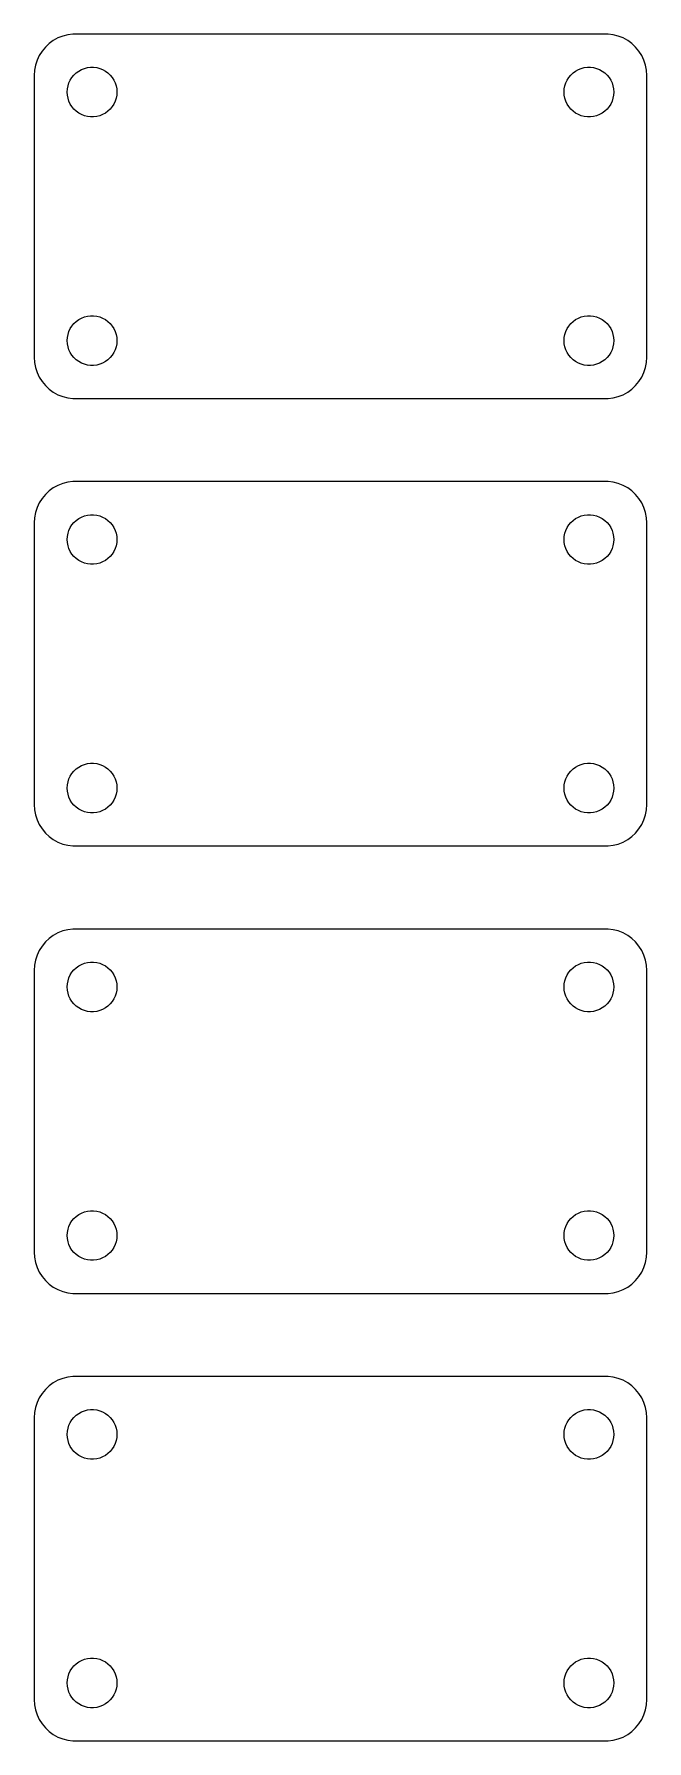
# Model space of a CAD drawing. Header units: metres. Extents: x -37 to 37, y 140 to 346.
import ezdxf

# ---------------------------------------------------------------- set-up
doc = ezdxf.new("R2010")
doc.units = ezdxf.units.M

msp = doc.modelspace()

# ---------------------------------------------------------------- linework, layer by layer
for p, q in [((-35.6448, 344.423), (-36.0451, 343.939)), ((-35.1871, 344.853), (-35.6448, 344.423)), ((-34.6791, 345.222), (-35.1871, 344.853)), ((-34.1289, 345.524), (-34.6791, 345.222)), ((-33.5451, 345.755), (-34.1289, 345.524)), ((-32.9369, 345.911), (-33.5451, 345.755)), ((-32.3139, 345.99), (-32.9369, 345.911)), ((32.3139, 345.99), (-32.3139, 345.99)), ((32.9369, 345.911), (32.3139, 345.99)), ((33.5451, 345.755), (32.9369, 345.911)), ((34.1289, 345.524), (33.5451, 345.755)), ((34.6791, 345.222), (34.1289, 345.524)), ((35.1871, 344.853), (34.6791, 345.222)), ((35.6448, 344.423), (35.1871, 344.853)), ((36.0451, 343.939), (35.6448, 344.423)), ((-36.8429, 342.243), (-36.9606, 341.627)), ((-36.6489, 342.841), (-36.8429, 342.243)), ((-36.3815, 343.409), (-36.6489, 342.841)), ((-36.0451, 343.939), (-36.3815, 343.409)), ((-30.927, 341.853), (-30.5621, 341.947)), ((-30.5621, 341.947), (-30.1884, 341.994)), ((-30.1884, 341.994), (-29.8116, 341.994)), ((-29.8116, 341.994), (-29.4379, 341.947)), ((-29.4379, 341.947), (-29.0729, 341.853)), ((29.0729, 341.853), (29.4379, 341.947)), ((29.4379, 341.947), (29.8116, 341.994)), ((29.8116, 341.994), (30.1884, 341.994)), ((30.1884, 341.994), (30.5621, 341.947)), ((30.5621, 341.947), (30.927, 341.853)), ((36.3815, 343.409), (36.0451, 343.939)), ((36.6489, 342.841), (36.3815, 343.409)), ((36.8429, 342.243), (36.6489, 342.841)), ((36.9606, 341.627), (36.8429, 342.243)), ((-36.9606, 341.627), (-37, 341)), ((-37, 341), (-37, 307)), ((-32.9057, 339.746), (-32.7893, 340.104)), ((-32.7893, 340.104), (-32.6289, 340.445)), ((-32.6289, 340.445), (-32.427, 340.763)), ((-32.427, 340.763), (-32.1869, 341.054)), ((-32.1869, 341.054), (-31.9123, 341.312)), ((-31.9123, 341.312), (-31.6075, 341.533)), ((-31.6075, 341.533), (-31.2773, 341.714)), ((-31.2773, 341.714), (-30.927, 341.853)), ((-29.0729, 341.853), (-28.7227, 341.714)), ((-28.7227, 341.714), (-28.3925, 341.533)), ((-28.3925, 341.533), (-28.0877, 341.312)), ((-28.0877, 341.312), (-27.8131, 341.054)), ((-27.8131, 341.054), (-27.5729, 340.763)), ((-27.5729, 340.763), (-27.3711, 340.445)), ((-27.3711, 340.445), (-27.2107, 340.104)), ((-27.2107, 340.104), (-27.0942, 339.746)), ((27.0942, 339.746), (27.2107, 340.104)), ((27.2107, 340.104), (27.3711, 340.445)), ((27.3711, 340.445), (27.5729, 340.763)), ((27.5729, 340.763), (27.8131, 341.054)), ((27.8131, 341.054), (28.0877, 341.312)), ((28.0877, 341.312), (28.3925, 341.533)), ((28.3925, 341.533), (28.7227, 341.714)), ((28.7227, 341.714), (29.0729, 341.853)), ((30.927, 341.853), (31.2773, 341.714)), ((31.2773, 341.714), (31.6075, 341.533)), ((31.6075, 341.533), (31.9123, 341.312)), ((31.9123, 341.312), (32.1869, 341.054)), ((32.1869, 341.054), (32.427, 340.763)), ((32.427, 340.763), (32.6289, 340.445)), ((32.6289, 340.445), (32.7893, 340.104)), ((32.7893, 340.104), (32.9057, 339.746)), ((37, 341), (36.9606, 341.627)), ((37, 307), (37, 341)), ((-33, 339), (-32.9763, 339.376)), ((-32.9763, 338.624), (-33, 339)), ((-32.9763, 339.376), (-32.9057, 339.746)), ((-32.9057, 338.254), (-32.9763, 338.624)), ((-32.7893, 337.896), (-32.9057, 338.254)), ((-32.6289, 337.555), (-32.7893, 337.896)), ((-27.2107, 337.896), (-27.3711, 337.555)), ((-27.0942, 338.254), (-27.2107, 337.896)), ((-27.0942, 339.746), (-27.0237, 339.376)), ((-27.0237, 338.624), (-27.0942, 338.254)), ((-27.0237, 339.376), (-27, 339)), ((-27, 339), (-27.0237, 338.624)), ((27, 339), (27.0237, 339.376)), ((27.0237, 338.624), (27, 339)), ((27.0237, 339.376), (27.0942, 339.746)), ((27.0942, 338.254), (27.0237, 338.624)), ((27.2107, 337.896), (27.0942, 338.254)), ((27.3711, 337.555), (27.2107, 337.896)), ((32.7893, 337.896), (32.6289, 337.555)), ((32.9057, 338.254), (32.7893, 337.896)), ((32.9057, 339.746), (32.9763, 339.376)), ((32.9763, 338.624), (32.9057, 338.254)), ((32.9763, 339.376), (33, 339)), ((33, 339), (32.9763, 338.624)), ((-32.427, 337.237), (-32.6289, 337.555)), ((-32.1869, 336.946), (-32.427, 337.237)), ((-31.9123, 336.688), (-32.1869, 336.946)), ((-31.6075, 336.467), (-31.9123, 336.688)), ((-31.2773, 336.286), (-31.6075, 336.467)), ((-30.927, 336.147), (-31.2773, 336.286)), ((-30.5621, 336.053), (-30.927, 336.147)), ((-30.1884, 336.006), (-30.5621, 336.053)), ((-29.8116, 336.006), (-30.1884, 336.006)), ((-29.4379, 336.053), (-29.8116, 336.006)), ((-29.0729, 336.147), (-29.4379, 336.053)), ((-28.7227, 336.286), (-29.0729, 336.147)), ((-28.3925, 336.467), (-28.7227, 336.286)), ((-28.0877, 336.688), (-28.3925, 336.467)), ((-27.8131, 336.946), (-28.0877, 336.688)), ((-27.5729, 337.237), (-27.8131, 336.946)), ((-27.3711, 337.555), (-27.5729, 337.237)), ((27.5729, 337.237), (27.3711, 337.555)), ((27.8131, 336.946), (27.5729, 337.237)), ((28.0877, 336.688), (27.8131, 336.946)), ((28.3925, 336.467), (28.0877, 336.688)), ((28.7227, 336.286), (28.3925, 336.467)), ((29.0729, 336.147), (28.7227, 336.286)), ((29.4379, 336.053), (29.0729, 336.147)), ((29.8116, 336.006), (29.4379, 336.053)), ((30.1884, 336.006), (29.8116, 336.006)), ((30.5621, 336.053), (30.1884, 336.006)), ((30.927, 336.147), (30.5621, 336.053)), ((31.2773, 336.286), (30.927, 336.147)), ((31.6075, 336.467), (31.2773, 336.286)), ((31.9123, 336.688), (31.6075, 336.467)), ((32.1869, 336.946), (31.9123, 336.688)), ((32.427, 337.237), (32.1869, 336.946)), ((32.6289, 337.555), (32.427, 337.237)), ((-32.427, 310.763), (-32.1869, 311.054)), ((-32.1869, 311.054), (-31.9123, 311.312)), ((-31.9123, 311.312), (-31.6075, 311.533)), ((-31.6075, 311.533), (-31.2773, 311.714)), ((-31.2773, 311.714), (-30.927, 311.853)), ((-30.927, 311.853), (-30.5621, 311.947)), ((-30.5621, 311.947), (-30.1884, 311.994)), ((-30.1884, 311.994), (-29.8116, 311.994)), ((-29.8116, 311.994), (-29.4379, 311.947)), ((-29.4379, 311.947), (-29.0729, 311.853)), ((-29.0729, 311.853), (-28.7227, 311.714)), ((-28.7227, 311.714), (-28.3925, 311.533)), ((-28.3925, 311.533), (-28.0877, 311.312)), ((-28.0877, 311.312), (-27.8131, 311.054)), ((-27.8131, 311.054), (-27.5729, 310.763)), ((27.5729, 310.763), (27.8131, 311.054)), ((27.8131, 311.054), (28.0877, 311.312)), ((28.0877, 311.312), (28.3925, 311.533)), ((28.3925, 311.533), (28.7227, 311.714)), ((28.7227, 311.714), (29.0729, 311.853)), ((29.0729, 311.853), (29.4379, 311.947)), ((29.4379, 311.947), (29.8116, 311.994)), ((29.8116, 311.994), (30.1884, 311.994)), ((30.1884, 311.994), (30.5621, 311.947)), ((30.5621, 311.947), (30.927, 311.853)), ((30.927, 311.853), (31.2773, 311.714)), ((31.2773, 311.714), (31.6075, 311.533)), ((31.6075, 311.533), (31.9123, 311.312)), ((31.9123, 311.312), (32.1869, 311.054)), ((32.1869, 311.054), (32.427, 310.763)), ((-33, 309), (-32.9763, 309.376)), ((-32.9763, 308.624), (-33, 309)), ((-32.9763, 309.376), (-32.9057, 309.746)), ((-32.9057, 309.746), (-32.7893, 310.104)), ((-32.7893, 310.104), (-32.6289, 310.445)), ((-32.6289, 310.445), (-32.427, 310.763)), ((-27.5729, 310.763), (-27.3711, 310.445)), ((-27.3711, 310.445), (-27.2107, 310.104)), ((-27.2107, 310.104), (-27.0942, 309.746)), ((-27.0942, 309.746), (-27.0237, 309.376)), ((-27.0237, 309.376), (-27, 309)), ((-27, 309), (-27.0237, 308.624)), ((27, 309), (27.0237, 309.376)), ((27.0237, 308.624), (27, 309)), ((27.0237, 309.376), (27.0942, 309.746)), ((27.0942, 309.746), (27.2107, 310.104)), ((27.2107, 310.104), (27.3711, 310.445)), ((27.3711, 310.445), (27.5729, 310.763)), ((32.427, 310.763), (32.6289, 310.445)), ((32.6289, 310.445), (32.7893, 310.104)), ((32.7893, 310.104), (32.9057, 309.746)), ((32.9057, 309.746), (32.9763, 309.376)), ((32.9763, 309.376), (33, 309)), ((33, 309), (32.9763, 308.624)), ((-37, 307), (-36.9606, 306.373)), ((-32.9057, 308.254), (-32.9763, 308.624)), ((-32.7893, 307.896), (-32.9057, 308.254)), ((-32.6289, 307.555), (-32.7893, 307.896)), ((-32.427, 307.237), (-32.6289, 307.555)), ((-32.1869, 306.946), (-32.427, 307.237)), ((-31.9123, 306.688), (-32.1869, 306.946)), ((-27.8131, 306.946), (-28.0877, 306.688)), ((-27.5729, 307.237), (-27.8131, 306.946)), ((-27.3711, 307.555), (-27.5729, 307.237)), ((-27.2107, 307.896), (-27.3711, 307.555)), ((-27.0942, 308.254), (-27.2107, 307.896)), ((-27.0237, 308.624), (-27.0942, 308.254)), ((27.0942, 308.254), (27.0237, 308.624)), ((27.2107, 307.896), (27.0942, 308.254)), ((27.3711, 307.555), (27.2107, 307.896)), ((27.5729, 307.237), (27.3711, 307.555)), ((27.8131, 306.946), (27.5729, 307.237)), ((28.0877, 306.688), (27.8131, 306.946)), ((32.1869, 306.946), (31.9123, 306.688)), ((32.427, 307.237), (32.1869, 306.946)), ((32.6289, 307.555), (32.427, 307.237)), ((32.7893, 307.896), (32.6289, 307.555)), ((32.9057, 308.254), (32.7893, 307.896)), ((32.9763, 308.624), (32.9057, 308.254)), ((36.9606, 306.373), (37, 307)), ((-36.9606, 306.373), (-36.8429, 305.757)), ((-36.8429, 305.757), (-36.6489, 305.159)), ((-36.6489, 305.159), (-36.3815, 304.591)), ((-31.6075, 306.467), (-31.9123, 306.688)), ((-31.2773, 306.286), (-31.6075, 306.467)), ((-30.927, 306.147), (-31.2773, 306.286)), ((-30.5621, 306.053), (-30.927, 306.147)), ((-30.1884, 306.006), (-30.5621, 306.053)), ((-29.8116, 306.006), (-30.1884, 306.006)), ((-29.4379, 306.053), (-29.8116, 306.006)), ((-29.0729, 306.147), (-29.4379, 306.053)), ((-28.7227, 306.286), (-29.0729, 306.147)), ((-28.3925, 306.467), (-28.7227, 306.286)), ((-28.0877, 306.688), (-28.3925, 306.467)), ((28.3925, 306.467), (28.0877, 306.688)), ((28.7227, 306.286), (28.3925, 306.467)), ((29.0729, 306.147), (28.7227, 306.286)), ((29.4379, 306.053), (29.0729, 306.147)), ((29.8116, 306.006), (29.4379, 306.053)), ((30.1884, 306.006), (29.8116, 306.006)), ((30.5621, 306.053), (30.1884, 306.006)), ((30.927, 306.147), (30.5621, 306.053)), ((31.2773, 306.286), (30.927, 306.147)), ((31.6075, 306.467), (31.2773, 306.286)), ((31.9123, 306.688), (31.6075, 306.467)), ((36.3815, 304.591), (36.6489, 305.159)), ((36.6489, 305.159), (36.8429, 305.757)), ((36.8429, 305.757), (36.9606, 306.373)), ((-36.3815, 304.591), (-36.0451, 304.061)), ((-36.0451, 304.061), (-35.6448, 303.577)), ((-35.6448, 303.577), (-35.1871, 303.147)), ((-35.1871, 303.147), (-34.6791, 302.778)), ((34.6791, 302.778), (35.1871, 303.147)), ((35.1871, 303.147), (35.6448, 303.577)), ((35.6448, 303.577), (36.0451, 304.061)), ((36.0451, 304.061), (36.3815, 304.591)), ((-34.6791, 302.778), (-34.1289, 302.476)), ((-34.1289, 302.476), (-33.5451, 302.245)), ((-33.5451, 302.245), (-32.9369, 302.089)), ((-32.9369, 302.089), (-32.3139, 302.01)), ((-32.3139, 302.01), (32.3139, 302.01)), ((32.3139, 302.01), (32.9369, 302.089)), ((32.9369, 302.089), (33.5451, 302.245)), ((33.5451, 302.245), (34.1289, 302.476)), ((34.1289, 302.476), (34.6791, 302.778)), ((-35.1871, 290.853), (-35.6448, 290.423)), ((-34.6791, 291.222), (-35.1871, 290.853)), ((-34.1289, 291.524), (-34.6791, 291.222)), ((-33.5451, 291.755), (-34.1289, 291.524)), ((-32.9369, 291.911), (-33.5451, 291.755)), ((-32.3139, 291.99), (-32.9369, 291.911)), ((32.3139, 291.99), (-32.3139, 291.99)), ((32.9369, 291.911), (32.3139, 291.99)), ((33.5451, 291.755), (32.9369, 291.911)), ((34.1289, 291.524), (33.5451, 291.755)), ((34.6791, 291.222), (34.1289, 291.524)), ((35.1871, 290.853), (34.6791, 291.222)), ((35.6448, 290.423), (35.1871, 290.853)), ((-36.6489, 288.841), (-36.8429, 288.243)), ((-36.3815, 289.409), (-36.6489, 288.841)), ((-36.0451, 289.939), (-36.3815, 289.409)), ((-35.6448, 290.423), (-36.0451, 289.939)), ((36.0451, 289.939), (35.6448, 290.423)), ((36.3815, 289.409), (36.0451, 289.939)), ((36.6489, 288.841), (36.3815, 289.409)), ((36.8429, 288.243), (36.6489, 288.841)), ((-36.9606, 287.627), (-37, 287)), ((-37, 287), (-37, 253)), ((-36.8429, 288.243), (-36.9606, 287.627)), ((-32.7893, 286.104), (-32.6289, 286.445)), ((-32.6289, 286.445), (-32.427, 286.763)), ((-32.427, 286.763), (-32.1869, 287.054)), ((-32.1869, 287.054), (-31.9123, 287.312)), ((-31.9123, 287.312), (-31.6075, 287.533)), ((-31.6075, 287.533), (-31.2773, 287.714)), ((-31.2773, 287.714), (-30.927, 287.853)), ((-30.927, 287.853), (-30.5621, 287.947)), ((-30.5621, 287.947), (-30.1884, 287.994)), ((-30.1884, 287.994), (-29.8116, 287.994)), ((-29.8116, 287.994), (-29.4379, 287.947)), ((-29.4379, 287.947), (-29.0729, 287.853)), ((-29.0729, 287.853), (-28.7227, 287.714)), ((-28.7227, 287.714), (-28.3925, 287.533)), ((-28.3925, 287.533), (-28.0877, 287.312)), ((-28.0877, 287.312), (-27.8131, 287.054)), ((-27.8131, 287.054), (-27.5729, 286.763)), ((-27.5729, 286.763), (-27.3711, 286.445)), ((-27.3711, 286.445), (-27.2107, 286.104)), ((27.2107, 286.104), (27.3711, 286.445)), ((27.3711, 286.445), (27.5729, 286.763)), ((27.5729, 286.763), (27.8131, 287.054)), ((27.8131, 287.054), (28.0877, 287.312)), ((28.0877, 287.312), (28.3925, 287.533)), ((28.3925, 287.533), (28.7227, 287.714)), ((28.7227, 287.714), (29.0729, 287.853)), ((29.0729, 287.853), (29.4379, 287.947)), ((29.4379, 287.947), (29.8116, 287.994)), ((29.8116, 287.994), (30.1884, 287.994)), ((30.1884, 287.994), (30.5621, 287.947)), ((30.5621, 287.947), (30.927, 287.853)), ((30.927, 287.853), (31.2773, 287.714)), ((31.2773, 287.714), (31.6075, 287.533)), ((31.6075, 287.533), (31.9123, 287.312)), ((31.9123, 287.312), (32.1869, 287.054)), ((32.1869, 287.054), (32.427, 286.763)), ((32.427, 286.763), (32.6289, 286.445)), ((32.6289, 286.445), (32.7893, 286.104)), ((36.9606, 287.627), (36.8429, 288.243)), ((37, 287), (36.9606, 287.627)), ((37, 253), (37, 287)), ((-33, 285), (-32.9763, 285.376)), ((-32.9763, 284.624), (-33, 285)), ((-32.9763, 285.376), (-32.9057, 285.746)), ((-32.9057, 284.254), (-32.9763, 284.624)), ((-32.9057, 285.746), (-32.7893, 286.104)), ((-32.7893, 283.896), (-32.9057, 284.254)), ((-27.2107, 286.104), (-27.0942, 285.746)), ((-27.0942, 284.254), (-27.2107, 283.896)), ((-27.0942, 285.746), (-27.0237, 285.376)), ((-27.0237, 284.624), (-27.0942, 284.254)), ((-27.0237, 285.376), (-27, 285)), ((-27, 285), (-27.0237, 284.624)), ((27, 285), (27.0237, 285.376)), ((27.0237, 284.624), (27, 285)), ((27.0237, 285.376), (27.0942, 285.746)), ((27.0942, 284.254), (27.0237, 284.624)), ((27.0942, 285.746), (27.2107, 286.104)), ((27.2107, 283.896), (27.0942, 284.254)), ((32.7893, 286.104), (32.9057, 285.746)), ((32.9057, 284.254), (32.7893, 283.896)), ((32.9057, 285.746), (32.9763, 285.376)), ((32.9763, 284.624), (32.9057, 284.254)), ((32.9763, 285.376), (33, 285)), ((33, 285), (32.9763, 284.624)), ((-32.6289, 283.555), (-32.7893, 283.896)), ((-32.427, 283.237), (-32.6289, 283.555)), ((-32.1869, 282.946), (-32.427, 283.237)), ((-31.9123, 282.688), (-32.1869, 282.946)), ((-31.6075, 282.467), (-31.9123, 282.688)), ((-31.2773, 282.286), (-31.6075, 282.467)), ((-30.927, 282.147), (-31.2773, 282.286)), ((-28.7227, 282.286), (-29.0729, 282.147)), ((-28.3925, 282.467), (-28.7227, 282.286)), ((-28.0877, 282.688), (-28.3925, 282.467)), ((-27.8131, 282.946), (-28.0877, 282.688)), ((-27.5729, 283.237), (-27.8131, 282.946)), ((-27.3711, 283.555), (-27.5729, 283.237)), ((-27.2107, 283.896), (-27.3711, 283.555)), ((27.3711, 283.555), (27.2107, 283.896)), ((27.5729, 283.237), (27.3711, 283.555)), ((27.8131, 282.946), (27.5729, 283.237)), ((28.0877, 282.688), (27.8131, 282.946)), ((28.3925, 282.467), (28.0877, 282.688)), ((28.7227, 282.286), (28.3925, 282.467)), ((29.0729, 282.147), (28.7227, 282.286)), ((31.2773, 282.286), (30.927, 282.147)), ((31.6075, 282.467), (31.2773, 282.286)), ((31.9123, 282.688), (31.6075, 282.467)), ((32.1869, 282.946), (31.9123, 282.688)), ((32.427, 283.237), (32.1869, 282.946)), ((32.6289, 283.555), (32.427, 283.237)), ((32.7893, 283.896), (32.6289, 283.555)), ((-30.5621, 282.053), (-30.927, 282.147)), ((-30.1884, 282.006), (-30.5621, 282.053)), ((-29.8116, 282.006), (-30.1884, 282.006)), ((-29.4379, 282.053), (-29.8116, 282.006)), ((-29.0729, 282.147), (-29.4379, 282.053)), ((29.4379, 282.053), (29.0729, 282.147)), ((29.8116, 282.006), (29.4379, 282.053)), ((30.1884, 282.006), (29.8116, 282.006)), ((30.5621, 282.053), (30.1884, 282.006)), ((30.927, 282.147), (30.5621, 282.053)), ((-31.9123, 257.312), (-31.6075, 257.533)), ((-31.6075, 257.533), (-31.2773, 257.714)), ((-31.2773, 257.714), (-30.927, 257.853)), ((-30.927, 257.853), (-30.5621, 257.947)), ((-30.5621, 257.947), (-30.1884, 257.994)), ((-30.1884, 257.994), (-29.8116, 257.994)), ((-29.8116, 257.994), (-29.4379, 257.947)), ((-29.4379, 257.947), (-29.0729, 257.853)), ((-29.0729, 257.853), (-28.7227, 257.714)), ((-28.7227, 257.714), (-28.3925, 257.533)), ((-28.3925, 257.533), (-28.0877, 257.312)), ((28.0877, 257.312), (28.3925, 257.533)), ((28.3925, 257.533), (28.7227, 257.714)), ((28.7227, 257.714), (29.0729, 257.853)), ((29.0729, 257.853), (29.4379, 257.947)), ((29.4379, 257.947), (29.8116, 257.994)), ((29.8116, 257.994), (30.1884, 257.994)), ((30.1884, 257.994), (30.5621, 257.947)), ((30.5621, 257.947), (30.927, 257.853)), ((30.927, 257.853), (31.2773, 257.714)), ((31.2773, 257.714), (31.6075, 257.533)), ((31.6075, 257.533), (31.9123, 257.312)), ((-32.9763, 255.376), (-32.9057, 255.746)), ((-32.9057, 255.746), (-32.7893, 256.104)), ((-32.7893, 256.104), (-32.6289, 256.445)), ((-32.6289, 256.445), (-32.427, 256.763)), ((-32.427, 256.763), (-32.1869, 257.054)), ((-32.1869, 257.054), (-31.9123, 257.312)), ((-28.0877, 257.312), (-27.8131, 257.054)), ((-27.8131, 257.054), (-27.5729, 256.763)), ((-27.5729, 256.763), (-27.3711, 256.445)), ((-27.3711, 256.445), (-27.2107, 256.104)), ((-27.2107, 256.104), (-27.0942, 255.746)), ((-27.0942, 255.746), (-27.0237, 255.376)), ((27.0237, 255.376), (27.0942, 255.746)), ((27.0942, 255.746), (27.2107, 256.104)), ((27.2107, 256.104), (27.3711, 256.445)), ((27.3711, 256.445), (27.5729, 256.763)), ((27.5729, 256.763), (27.8131, 257.054)), ((27.8131, 257.054), (28.0877, 257.312)), ((31.9123, 257.312), (32.1869, 257.054)), ((32.1869, 257.054), (32.427, 256.763)), ((32.427, 256.763), (32.6289, 256.445)), ((32.6289, 256.445), (32.7893, 256.104)), ((32.7893, 256.104), (32.9057, 255.746)), ((32.9057, 255.746), (32.9763, 255.376)), ((-33, 255), (-32.9763, 255.376)), ((-32.9763, 254.624), (-33, 255)), ((-32.9057, 254.254), (-32.9763, 254.624)), ((-32.7893, 253.896), (-32.9057, 254.254)), ((-32.6289, 253.555), (-32.7893, 253.896)), ((-32.427, 253.237), (-32.6289, 253.555)), ((-27.3711, 253.555), (-27.5729, 253.237)), ((-27.2107, 253.896), (-27.3711, 253.555)), ((-27.0942, 254.254), (-27.2107, 253.896)), ((-27.0237, 254.624), (-27.0942, 254.254)), ((-27.0237, 255.376), (-27, 255)), ((-27, 255), (-27.0237, 254.624)), ((27, 255), (27.0237, 255.376)), ((27.0237, 254.624), (27, 255)), ((27.0942, 254.254), (27.0237, 254.624)), ((27.2107, 253.896), (27.0942, 254.254)), ((27.3711, 253.555), (27.2107, 253.896)), ((27.5729, 253.237), (27.3711, 253.555)), ((32.6289, 253.555), (32.427, 253.237)), ((32.7893, 253.896), (32.6289, 253.555)), ((32.9057, 254.254), (32.7893, 253.896)), ((32.9763, 254.624), (32.9057, 254.254)), ((32.9763, 255.376), (33, 255)), ((33, 255), (32.9763, 254.624)), ((-37, 253), (-36.9606, 252.373)), ((-36.9606, 252.373), (-36.8429, 251.757)), ((-36.8429, 251.757), (-36.6489, 251.159)), ((-32.1869, 252.946), (-32.427, 253.237)), ((-31.9123, 252.688), (-32.1869, 252.946)), ((-31.6075, 252.467), (-31.9123, 252.688)), ((-31.2773, 252.286), (-31.6075, 252.467)), ((-30.927, 252.147), (-31.2773, 252.286)), ((-30.5621, 252.053), (-30.927, 252.147)), ((-30.1884, 252.006), (-30.5621, 252.053)), ((-29.8116, 252.006), (-30.1884, 252.006)), ((-29.4379, 252.053), (-29.8116, 252.006)), ((-29.0729, 252.147), (-29.4379, 252.053)), ((-28.7227, 252.286), (-29.0729, 252.147)), ((-28.3925, 252.467), (-28.7227, 252.286)), ((-28.0877, 252.688), (-28.3925, 252.467)), ((-27.8131, 252.946), (-28.0877, 252.688)), ((-27.5729, 253.237), (-27.8131, 252.946)), ((27.8131, 252.946), (27.5729, 253.237)), ((28.0877, 252.688), (27.8131, 252.946)), ((28.3925, 252.467), (28.0877, 252.688)), ((28.7227, 252.286), (28.3925, 252.467)), ((29.0729, 252.147), (28.7227, 252.286)), ((29.4379, 252.053), (29.0729, 252.147)), ((29.8116, 252.006), (29.4379, 252.053)), ((30.1884, 252.006), (29.8116, 252.006)), ((30.5621, 252.053), (30.1884, 252.006)), ((30.927, 252.147), (30.5621, 252.053)), ((31.2773, 252.286), (30.927, 252.147)), ((31.6075, 252.467), (31.2773, 252.286)), ((31.9123, 252.688), (31.6075, 252.467)), ((32.1869, 252.946), (31.9123, 252.688)), ((32.427, 253.237), (32.1869, 252.946)), ((36.6489, 251.159), (36.8429, 251.757)), ((36.8429, 251.757), (36.9606, 252.373)), ((36.9606, 252.373), (37, 253)), ((-36.6489, 251.159), (-36.3815, 250.591)), ((-36.3815, 250.591), (-36.0451, 250.061)), ((-36.0451, 250.061), (-35.6448, 249.577)), ((-35.6448, 249.577), (-35.1871, 249.147)), ((35.1871, 249.147), (35.6448, 249.577)), ((35.6448, 249.577), (36.0451, 250.061)), ((36.0451, 250.061), (36.3815, 250.591)), ((36.3815, 250.591), (36.6489, 251.159)), ((-35.1871, 249.147), (-34.6791, 248.778)), ((-34.6791, 248.778), (-34.1289, 248.476)), ((-34.1289, 248.476), (-33.5451, 248.245)), ((-33.5451, 248.245), (-32.9369, 248.089)), ((-32.9369, 248.089), (-32.3139, 248.01)), ((-32.3139, 248.01), (32.3139, 248.01)), ((32.3139, 248.01), (32.9369, 248.089)), ((32.9369, 248.089), (33.5451, 248.245)), ((33.5451, 248.245), (34.1289, 248.476)), ((34.1289, 248.476), (34.6791, 248.778)), ((34.6791, 248.778), (35.1871, 249.147)), ((-34.6791, 237.222), (-35.1871, 236.853)), ((-34.1289, 237.524), (-34.6791, 237.222)), ((-33.5451, 237.755), (-34.1289, 237.524)), ((-32.9369, 237.911), (-33.5451, 237.755)), ((-32.3139, 237.99), (-32.9369, 237.911)), ((32.3139, 237.99), (-32.3139, 237.99)), ((32.9369, 237.911), (32.3139, 237.99)), ((33.5451, 237.755), (32.9369, 237.911)), ((34.1289, 237.524), (33.5451, 237.755)), ((34.6791, 237.222), (34.1289, 237.524)), ((35.1871, 236.853), (34.6791, 237.222)), ((-36.6489, 234.841), (-36.8429, 234.243)), ((-36.3815, 235.409), (-36.6489, 234.841)), ((-36.0451, 235.939), (-36.3815, 235.409)), ((-35.6448, 236.423), (-36.0451, 235.939)), ((-35.1871, 236.853), (-35.6448, 236.423)), ((35.6448, 236.423), (35.1871, 236.853)), ((36.0451, 235.939), (35.6448, 236.423)), ((36.3815, 235.409), (36.0451, 235.939)), ((36.6489, 234.841), (36.3815, 235.409)), ((36.8429, 234.243), (36.6489, 234.841)), ((-36.9606, 233.627), (-37, 233)), ((-37, 233), (-37, 199)), ((-36.8429, 234.243), (-36.9606, 233.627)), ((-32.6289, 232.445), (-32.427, 232.763)), ((-32.427, 232.763), (-32.1869, 233.054)), ((-32.1869, 233.054), (-31.9123, 233.312)), ((-31.9123, 233.312), (-31.6075, 233.533)), ((-31.6075, 233.533), (-31.2773, 233.714)), ((-31.2773, 233.714), (-30.927, 233.853)), ((-30.927, 233.853), (-30.5621, 233.947)), ((-30.5621, 233.947), (-30.1884, 233.994)), ((-30.1884, 233.994), (-29.8116, 233.994)), ((-29.8116, 233.994), (-29.4379, 233.947)), ((-29.4379, 233.947), (-29.0729, 233.853)), ((-29.0729, 233.853), (-28.7227, 233.714)), ((-28.7227, 233.714), (-28.3925, 233.533)), ((-28.3925, 233.533), (-28.0877, 233.312)), ((-28.0877, 233.312), (-27.8131, 233.054)), ((-27.8131, 233.054), (-27.5729, 232.763)), ((-27.5729, 232.763), (-27.3711, 232.445)), ((27.3711, 232.445), (27.5729, 232.763)), ((27.5729, 232.763), (27.8131, 233.054)), ((27.8131, 233.054), (28.0877, 233.312)), ((28.0877, 233.312), (28.3925, 233.533)), ((28.3925, 233.533), (28.7227, 233.714)), ((28.7227, 233.714), (29.0729, 233.853)), ((29.0729, 233.853), (29.4379, 233.947)), ((29.4379, 233.947), (29.8116, 233.994)), ((29.8116, 233.994), (30.1884, 233.994)), ((30.1884, 233.994), (30.5621, 233.947)), ((30.5621, 233.947), (30.927, 233.853)), ((30.927, 233.853), (31.2773, 233.714)), ((31.2773, 233.714), (31.6075, 233.533)), ((31.6075, 233.533), (31.9123, 233.312)), ((31.9123, 233.312), (32.1869, 233.054)), ((32.1869, 233.054), (32.427, 232.763)), ((32.427, 232.763), (32.6289, 232.445)), ((36.9606, 233.627), (36.8429, 234.243)), ((37, 233), (36.9606, 233.627)), ((37, 199), (37, 233)), ((-33, 231), (-32.9763, 231.376)), ((-32.9763, 230.624), (-33, 231)), ((-32.9763, 231.376), (-32.9057, 231.746)), ((-32.9057, 231.746), (-32.7893, 232.104)), ((-32.7893, 232.104), (-32.6289, 232.445)), ((-27.3711, 232.445), (-27.2107, 232.104)), ((-27.2107, 232.104), (-27.0942, 231.746)), ((-27.0942, 231.746), (-27.0237, 231.376)), ((-27.0237, 231.376), (-27, 231)), ((-27, 231), (-27.0237, 230.624)), ((27, 231), (27.0237, 231.376)), ((27.0237, 230.624), (27, 231)), ((27.0237, 231.376), (27.0942, 231.746)), ((27.0942, 231.746), (27.2107, 232.104)), ((27.2107, 232.104), (27.3711, 232.445)), ((32.6289, 232.445), (32.7893, 232.104)), ((32.7893, 232.104), (32.9057, 231.746)), ((32.9057, 231.746), (32.9763, 231.376)), ((32.9763, 231.376), (33, 231)), ((33, 231), (32.9763, 230.624)), ((-32.9057, 230.254), (-32.9763, 230.624)), ((-32.7893, 229.896), (-32.9057, 230.254)), ((-32.6289, 229.555), (-32.7893, 229.896)), ((-32.427, 229.237), (-32.6289, 229.555)), ((-32.1869, 228.946), (-32.427, 229.237)), ((-31.9123, 228.688), (-32.1869, 228.946)), ((-31.6075, 228.467), (-31.9123, 228.688)), ((-28.0877, 228.688), (-28.3925, 228.467)), ((-27.8131, 228.946), (-28.0877, 228.688)), ((-27.5729, 229.237), (-27.8131, 228.946)), ((-27.3711, 229.555), (-27.5729, 229.237)), ((-27.2107, 229.896), (-27.3711, 229.555)), ((-27.0942, 230.254), (-27.2107, 229.896)), ((-27.0237, 230.624), (-27.0942, 230.254)), ((27.0942, 230.254), (27.0237, 230.624)), ((27.2107, 229.896), (27.0942, 230.254)), ((27.3711, 229.555), (27.2107, 229.896)), ((27.5729, 229.237), (27.3711, 229.555)), ((27.8131, 228.946), (27.5729, 229.237)), ((28.0877, 228.688), (27.8131, 228.946)), ((28.3925, 228.467), (28.0877, 228.688)), ((31.9123, 228.688), (31.6075, 228.467)), ((32.1869, 228.946), (31.9123, 228.688)), ((32.427, 229.237), (32.1869, 228.946)), ((32.6289, 229.555), (32.427, 229.237)), ((32.7893, 229.896), (32.6289, 229.555)), ((32.9057, 230.254), (32.7893, 229.896)), ((32.9763, 230.624), (32.9057, 230.254)), ((-31.2773, 228.286), (-31.6075, 228.467)), ((-30.927, 228.147), (-31.2773, 228.286)), ((-30.5621, 228.053), (-30.927, 228.147)), ((-30.1884, 228.006), (-30.5621, 228.053)), ((-29.8116, 228.006), (-30.1884, 228.006)), ((-29.4379, 228.053), (-29.8116, 228.006)), ((-29.0729, 228.147), (-29.4379, 228.053)), ((-28.7227, 228.286), (-29.0729, 228.147)), ((-28.3925, 228.467), (-28.7227, 228.286)), ((28.7227, 228.286), (28.3925, 228.467)), ((29.0729, 228.147), (28.7227, 228.286)), ((29.4379, 228.053), (29.0729, 228.147)), ((29.8116, 228.006), (29.4379, 228.053)), ((30.1884, 228.006), (29.8116, 228.006)), ((30.5621, 228.053), (30.1884, 228.006)), ((30.927, 228.147), (30.5621, 228.053)), ((31.2773, 228.286), (30.927, 228.147)), ((31.6075, 228.467), (31.2773, 228.286)), ((-30.927, 203.853), (-30.5621, 203.947)), ((-30.5621, 203.947), (-30.1884, 203.994)), ((-30.1884, 203.994), (-29.8116, 203.994)), ((-29.8116, 203.994), (-29.4379, 203.947)), ((-29.4379, 203.947), (-29.0729, 203.853)), ((29.0729, 203.853), (29.4379, 203.947)), ((29.4379, 203.947), (29.8116, 203.994)), ((29.8116, 203.994), (30.1884, 203.994)), ((30.1884, 203.994), (30.5621, 203.947)), ((30.5621, 203.947), (30.927, 203.853)), ((-32.9057, 201.746), (-32.7893, 202.104)), ((-32.7893, 202.104), (-32.6289, 202.445)), ((-32.6289, 202.445), (-32.427, 202.763)), ((-32.427, 202.763), (-32.1869, 203.054)), ((-32.1869, 203.054), (-31.9123, 203.312)), ((-31.9123, 203.312), (-31.6075, 203.533)), ((-31.6075, 203.533), (-31.2773, 203.714)), ((-31.2773, 203.714), (-30.927, 203.853)), ((-29.0729, 203.853), (-28.7227, 203.714)), ((-28.7227, 203.714), (-28.3925, 203.533)), ((-28.3925, 203.533), (-28.0877, 203.312)), ((-28.0877, 203.312), (-27.8131, 203.054)), ((-27.8131, 203.054), (-27.5729, 202.763)), ((-27.5729, 202.763), (-27.3711, 202.445)), ((-27.3711, 202.445), (-27.2107, 202.104)), ((-27.2107, 202.104), (-27.0942, 201.746)), ((27.0942, 201.746), (27.2107, 202.104)), ((27.2107, 202.104), (27.3711, 202.445)), ((27.3711, 202.445), (27.5729, 202.763)), ((27.5729, 202.763), (27.8131, 203.054)), ((27.8131, 203.054), (28.0877, 203.312)), ((28.0877, 203.312), (28.3925, 203.533)), ((28.3925, 203.533), (28.7227, 203.714)), ((28.7227, 203.714), (29.0729, 203.853)), ((30.927, 203.853), (31.2773, 203.714)), ((31.2773, 203.714), (31.6075, 203.533)), ((31.6075, 203.533), (31.9123, 203.312)), ((31.9123, 203.312), (32.1869, 203.054)), ((32.1869, 203.054), (32.427, 202.763)), ((32.427, 202.763), (32.6289, 202.445)), ((32.6289, 202.445), (32.7893, 202.104)), ((32.7893, 202.104), (32.9057, 201.746)), ((-33, 201), (-32.9763, 201.376)), ((-32.9763, 200.624), (-33, 201)), ((-32.9763, 201.376), (-32.9057, 201.746)), ((-32.9057, 200.254), (-32.9763, 200.624)), ((-32.7893, 199.896), (-32.9057, 200.254)), ((-32.6289, 199.555), (-32.7893, 199.896)), ((-27.2107, 199.896), (-27.3711, 199.555)), ((-27.0942, 200.254), (-27.2107, 199.896)), ((-27.0942, 201.746), (-27.0237, 201.376)), ((-27.0237, 200.624), (-27.0942, 200.254)), ((-27.0237, 201.376), (-27, 201)), ((-27, 201), (-27.0237, 200.624)), ((27, 201), (27.0237, 201.376)), ((27.0237, 200.624), (27, 201)), ((27.0237, 201.376), (27.0942, 201.746)), ((27.0942, 200.254), (27.0237, 200.624)), ((27.2107, 199.896), (27.0942, 200.254)), ((27.3711, 199.555), (27.2107, 199.896)), ((32.7893, 199.896), (32.6289, 199.555)), ((32.9057, 200.254), (32.7893, 199.896)), ((32.9057, 201.746), (32.9763, 201.376)), ((32.9763, 200.624), (32.9057, 200.254)), ((32.9763, 201.376), (33, 201)), ((33, 201), (32.9763, 200.624)), ((-37, 199), (-36.9606, 198.373)), ((-36.9606, 198.373), (-36.8429, 197.757)), ((-36.8429, 197.757), (-36.6489, 197.159)), ((-32.427, 199.237), (-32.6289, 199.555)), ((-32.1869, 198.946), (-32.427, 199.237)), ((-31.9123, 198.688), (-32.1869, 198.946)), ((-31.6075, 198.467), (-31.9123, 198.688)), ((-31.2773, 198.286), (-31.6075, 198.467)), ((-30.927, 198.147), (-31.2773, 198.286)), ((-30.5621, 198.053), (-30.927, 198.147)), ((-30.1884, 198.006), (-30.5621, 198.053)), ((-29.8116, 198.006), (-30.1884, 198.006)), ((-29.4379, 198.053), (-29.8116, 198.006)), ((-29.0729, 198.147), (-29.4379, 198.053)), ((-28.7227, 198.286), (-29.0729, 198.147)), ((-28.3925, 198.467), (-28.7227, 198.286)), ((-28.0877, 198.688), (-28.3925, 198.467)), ((-27.8131, 198.946), (-28.0877, 198.688)), ((-27.5729, 199.237), (-27.8131, 198.946)), ((-27.3711, 199.555), (-27.5729, 199.237)), ((27.5729, 199.237), (27.3711, 199.555)), ((27.8131, 198.946), (27.5729, 199.237)), ((28.0877, 198.688), (27.8131, 198.946)), ((28.3925, 198.467), (28.0877, 198.688)), ((28.7227, 198.286), (28.3925, 198.467)), ((29.0729, 198.147), (28.7227, 198.286)), ((29.4379, 198.053), (29.0729, 198.147)), ((29.8116, 198.006), (29.4379, 198.053)), ((30.1884, 198.006), (29.8116, 198.006)), ((30.5621, 198.053), (30.1884, 198.006)), ((30.927, 198.147), (30.5621, 198.053)), ((31.2773, 198.286), (30.927, 198.147)), ((31.6075, 198.467), (31.2773, 198.286)), ((31.9123, 198.688), (31.6075, 198.467)), ((32.1869, 198.946), (31.9123, 198.688)), ((32.427, 199.237), (32.1869, 198.946)), ((32.6289, 199.555), (32.427, 199.237)), ((36.6489, 197.159), (36.8429, 197.757)), ((36.8429, 197.757), (36.9606, 198.373)), ((36.9606, 198.373), (37, 199)), ((-36.6489, 197.159), (-36.3815, 196.591)), ((-36.3815, 196.591), (-36.0451, 196.061)), ((-36.0451, 196.061), (-35.6448, 195.577)), ((35.6448, 195.577), (36.0451, 196.061)), ((36.0451, 196.061), (36.3815, 196.591)), ((36.3815, 196.591), (36.6489, 197.159)), ((-35.6448, 195.577), (-35.1871, 195.147)), ((-35.1871, 195.147), (-34.6791, 194.778)), ((-34.6791, 194.778), (-34.1289, 194.476)), ((-34.1289, 194.476), (-33.5451, 194.245)), ((-33.5451, 194.245), (-32.9369, 194.089)), ((-32.9369, 194.089), (-32.3139, 194.01)), ((-32.3139, 194.01), (32.3139, 194.01)), ((32.3139, 194.01), (32.9369, 194.089)), ((32.9369, 194.089), (33.5451, 194.245)), ((33.5451, 194.245), (34.1289, 194.476)), ((34.1289, 194.476), (34.6791, 194.778)), ((34.6791, 194.778), (35.1871, 195.147)), ((35.1871, 195.147), (35.6448, 195.577)), ((-34.1289, 183.524), (-34.6791, 183.222)), ((-33.5451, 183.755), (-34.1289, 183.524)), ((-32.9369, 183.911), (-33.5451, 183.755)), ((-32.3139, 183.99), (-32.9369, 183.911)), ((32.3139, 183.99), (-32.3139, 183.99)), ((32.9369, 183.911), (32.3139, 183.99)), ((33.5451, 183.755), (32.9369, 183.911)), ((34.1289, 183.524), (33.5451, 183.755)), ((34.6791, 183.222), (34.1289, 183.524)), ((-36.3815, 181.409), (-36.6489, 180.841)), ((-36.0451, 181.939), (-36.3815, 181.409)), ((-35.6448, 182.423), (-36.0451, 181.939)), ((-35.1871, 182.853), (-35.6448, 182.423)), ((-34.6791, 183.222), (-35.1871, 182.853)), ((35.1871, 182.853), (34.6791, 183.222)), ((35.6448, 182.423), (35.1871, 182.853)), ((36.0451, 181.939), (35.6448, 182.423)), ((36.3815, 181.409), (36.0451, 181.939)), ((36.6489, 180.841), (36.3815, 181.409)), ((-36.9606, 179.627), (-37, 179)), ((-36.8429, 180.243), (-36.9606, 179.627)), ((-36.6489, 180.841), (-36.8429, 180.243)), ((-32.1869, 179.054), (-31.9123, 179.312)), ((-31.9123, 179.312), (-31.6075, 179.533)), ((-31.6075, 179.533), (-31.2773, 179.714)), ((-31.2773, 179.714), (-30.927, 179.853)), ((-30.927, 179.853), (-30.5621, 179.947)), ((-30.5621, 179.947), (-30.1884, 179.994)), ((-30.1884, 179.994), (-29.8116, 179.994)), ((-29.8116, 179.994), (-29.4379, 179.947)), ((-29.4379, 179.947), (-29.0729, 179.853)), ((-29.0729, 179.853), (-28.7227, 179.714)), ((-28.7227, 179.714), (-28.3925, 179.533)), ((-28.3925, 179.533), (-28.0877, 179.312)), ((-28.0877, 179.312), (-27.8131, 179.054)), ((27.8131, 179.054), (28.0877, 179.312)), ((28.0877, 179.312), (28.3925, 179.533)), ((28.3925, 179.533), (28.7227, 179.714)), ((28.7227, 179.714), (29.0729, 179.853)), ((29.0729, 179.853), (29.4379, 179.947)), ((29.4379, 179.947), (29.8116, 179.994)), ((29.8116, 179.994), (30.1884, 179.994)), ((30.1884, 179.994), (30.5621, 179.947)), ((30.5621, 179.947), (30.927, 179.853)), ((30.927, 179.853), (31.2773, 179.714)), ((31.2773, 179.714), (31.6075, 179.533)), ((31.6075, 179.533), (31.9123, 179.312)), ((31.9123, 179.312), (32.1869, 179.054)), ((36.8429, 180.243), (36.6489, 180.841)), ((36.9606, 179.627), (36.8429, 180.243)), ((37, 179), (36.9606, 179.627)), ((-37, 179), (-37, 145)), ((-33, 177), (-32.9763, 177.376)), ((-32.9763, 177.376), (-32.9057, 177.746)), ((-32.9057, 177.746), (-32.7893, 178.104)), ((-32.7893, 178.104), (-32.6289, 178.445)), ((-32.6289, 178.445), (-32.427, 178.763)), ((-32.427, 178.763), (-32.1869, 179.054)), ((-27.8131, 179.054), (-27.5729, 178.763)), ((-27.5729, 178.763), (-27.3711, 178.445)), ((-27.3711, 178.445), (-27.2107, 178.104)), ((-27.2107, 178.104), (-27.0942, 177.746)), ((-27.0942, 177.746), (-27.0237, 177.376)), ((-27.0237, 177.376), (-27, 177)), ((27, 177), (27.0237, 177.376)), ((27.0237, 177.376), (27.0942, 177.746)), ((27.0942, 177.746), (27.2107, 178.104)), ((27.2107, 178.104), (27.3711, 178.445)), ((27.3711, 178.445), (27.5729, 178.763)), ((27.5729, 178.763), (27.8131, 179.054)), ((32.1869, 179.054), (32.427, 178.763)), ((32.427, 178.763), (32.6289, 178.445)), ((32.6289, 178.445), (32.7893, 178.104)), ((32.7893, 178.104), (32.9057, 177.746)), ((32.9057, 177.746), (32.9763, 177.376)), ((32.9763, 177.376), (33, 177)), ((37, 145), (37, 179)), ((-32.9763, 176.624), (-33, 177)), ((-32.9057, 176.254), (-32.9763, 176.624)), ((-32.7893, 175.896), (-32.9057, 176.254)), ((-32.6289, 175.555), (-32.7893, 175.896)), ((-32.427, 175.237), (-32.6289, 175.555)), ((-32.1869, 174.946), (-32.427, 175.237)), ((-27.5729, 175.237), (-27.8131, 174.946)), ((-27.3711, 175.555), (-27.5729, 175.237)), ((-27.2107, 175.896), (-27.3711, 175.555)), ((-27.0942, 176.254), (-27.2107, 175.896)), ((-27.0237, 176.624), (-27.0942, 176.254)), ((-27, 177), (-27.0237, 176.624)), ((27.0237, 176.624), (27, 177)), ((27.0942, 176.254), (27.0237, 176.624)), ((27.2107, 175.896), (27.0942, 176.254)), ((27.3711, 175.555), (27.2107, 175.896)), ((27.5729, 175.237), (27.3711, 175.555)), ((27.8131, 174.946), (27.5729, 175.237)), ((32.427, 175.237), (32.1869, 174.946)), ((32.6289, 175.555), (32.427, 175.237)), ((32.7893, 175.896), (32.6289, 175.555)), ((32.9057, 176.254), (32.7893, 175.896)), ((32.9763, 176.624), (32.9057, 176.254)), ((33, 177), (32.9763, 176.624)), ((-31.9123, 174.688), (-32.1869, 174.946)), ((-31.6075, 174.467), (-31.9123, 174.688)), ((-31.2773, 174.286), (-31.6075, 174.467)), ((-30.927, 174.147), (-31.2773, 174.286)), ((-30.5621, 174.053), (-30.927, 174.147)), ((-30.1884, 174.006), (-30.5621, 174.053)), ((-29.8116, 174.006), (-30.1884, 174.006)), ((-29.4379, 174.053), (-29.8116, 174.006)), ((-29.0729, 174.147), (-29.4379, 174.053)), ((-28.7227, 174.286), (-29.0729, 174.147)), ((-28.3925, 174.467), (-28.7227, 174.286)), ((-28.0877, 174.688), (-28.3925, 174.467)), ((-27.8131, 174.946), (-28.0877, 174.688)), ((28.0877, 174.688), (27.8131, 174.946)), ((28.3925, 174.467), (28.0877, 174.688)), ((28.7227, 174.286), (28.3925, 174.467)), ((29.0729, 174.147), (28.7227, 174.286)), ((29.4379, 174.053), (29.0729, 174.147)), ((29.8116, 174.006), (29.4379, 174.053)), ((30.1884, 174.006), (29.8116, 174.006)), ((30.5621, 174.053), (30.1884, 174.006)), ((30.927, 174.147), (30.5621, 174.053)), ((31.2773, 174.286), (30.927, 174.147)), ((31.6075, 174.467), (31.2773, 174.286)), ((31.9123, 174.688), (31.6075, 174.467)), ((32.1869, 174.946), (31.9123, 174.688)), ((-32.7893, 148.104), (-32.6289, 148.445)), ((-32.6289, 148.445), (-32.427, 148.763)), ((-32.427, 148.763), (-32.1869, 149.054)), ((-32.1869, 149.054), (-31.9123, 149.312)), ((-31.9123, 149.312), (-31.6075, 149.533)), ((-31.6075, 149.533), (-31.2773, 149.714)), ((-31.2773, 149.714), (-30.927, 149.853)), ((-30.927, 149.853), (-30.5621, 149.947)), ((-30.5621, 149.947), (-30.1884, 149.994)), ((-30.1884, 149.994), (-29.8116, 149.994)), ((-29.8116, 149.994), (-29.4379, 149.947)), ((-29.4379, 149.947), (-29.0729, 149.853)), ((-29.0729, 149.853), (-28.7227, 149.714)), ((-28.7227, 149.714), (-28.3925, 149.533)), ((-28.3925, 149.533), (-28.0877, 149.312)), ((-28.0877, 149.312), (-27.8131, 149.054)), ((-27.8131, 149.054), (-27.5729, 148.763)), ((-27.5729, 148.763), (-27.3711, 148.445)), ((-27.3711, 148.445), (-27.2107, 148.104)), ((27.2107, 148.104), (27.3711, 148.445)), ((27.3711, 148.445), (27.5729, 148.763)), ((27.5729, 148.763), (27.8131, 149.054)), ((27.8131, 149.054), (28.0877, 149.312)), ((28.0877, 149.312), (28.3925, 149.533)), ((28.3925, 149.533), (28.7227, 149.714)), ((28.7227, 149.714), (29.0729, 149.853)), ((29.0729, 149.853), (29.4379, 149.947)), ((29.4379, 149.947), (29.8116, 149.994)), ((29.8116, 149.994), (30.1884, 149.994)), ((30.1884, 149.994), (30.5621, 149.947)), ((30.5621, 149.947), (30.927, 149.853)), ((30.927, 149.853), (31.2773, 149.714)), ((31.2773, 149.714), (31.6075, 149.533)), ((31.6075, 149.533), (31.9123, 149.312)), ((31.9123, 149.312), (32.1869, 149.054)), ((32.1869, 149.054), (32.427, 148.763)), ((32.427, 148.763), (32.6289, 148.445)), ((32.6289, 148.445), (32.7893, 148.104)), ((-33, 147), (-32.9763, 147.376)), ((-32.9763, 146.624), (-33, 147)), ((-32.9763, 147.376), (-32.9057, 147.746)), ((-32.9057, 146.254), (-32.9763, 146.624)), ((-32.9057, 147.746), (-32.7893, 148.104)), ((-32.7893, 145.896), (-32.9057, 146.254)), ((-27.2107, 148.104), (-27.0942, 147.746)), ((-27.0942, 146.254), (-27.2107, 145.896)), ((-27.0942, 147.746), (-27.0237, 147.376)), ((-27.0237, 146.624), (-27.0942, 146.254)), ((-27.0237, 147.376), (-27, 147)), ((-27, 147), (-27.0237, 146.624)), ((27, 147), (27.0237, 147.376)), ((27.0237, 146.624), (27, 147)), ((27.0237, 147.376), (27.0942, 147.746)), ((27.0942, 146.254), (27.0237, 146.624)), ((27.0942, 147.746), (27.2107, 148.104)), ((27.2107, 145.896), (27.0942, 146.254)), ((32.7893, 148.104), (32.9057, 147.746)), ((32.9057, 146.254), (32.7893, 145.896)), ((32.9057, 147.746), (32.9763, 147.376)), ((32.9763, 146.624), (32.9057, 146.254)), ((32.9763, 147.376), (33, 147)), ((33, 147), (32.9763, 146.624)), ((-37, 145), (-36.9606, 144.373)), ((-36.9606, 144.373), (-36.8429, 143.757)), ((-32.6289, 145.555), (-32.7893, 145.896)), ((-32.427, 145.237), (-32.6289, 145.555)), ((-32.1869, 144.946), (-32.427, 145.237)), ((-31.9123, 144.688), (-32.1869, 144.946)), ((-31.6075, 144.467), (-31.9123, 144.688)), ((-31.2773, 144.286), (-31.6075, 144.467)), ((-30.927, 144.147), (-31.2773, 144.286)), ((-28.7227, 144.286), (-29.0729, 144.147)), ((-28.3925, 144.467), (-28.7227, 144.286)), ((-28.0877, 144.688), (-28.3925, 144.467)), ((-27.8131, 144.946), (-28.0877, 144.688)), ((-27.5729, 145.237), (-27.8131, 144.946)), ((-27.3711, 145.555), (-27.5729, 145.237)), ((-27.2107, 145.896), (-27.3711, 145.555)), ((27.3711, 145.555), (27.2107, 145.896)), ((27.5729, 145.237), (27.3711, 145.555)), ((27.8131, 144.946), (27.5729, 145.237)), ((28.0877, 144.688), (27.8131, 144.946)), ((28.3925, 144.467), (28.0877, 144.688)), ((28.7227, 144.286), (28.3925, 144.467)), ((29.0729, 144.147), (28.7227, 144.286)), ((31.2773, 144.286), (30.927, 144.147)), ((31.6075, 144.467), (31.2773, 144.286)), ((31.9123, 144.688), (31.6075, 144.467)), ((32.1869, 144.946), (31.9123, 144.688)), ((32.427, 145.237), (32.1869, 144.946)), ((32.6289, 145.555), (32.427, 145.237)), ((32.7893, 145.896), (32.6289, 145.555)), ((36.8429, 143.757), (36.9606, 144.373)), ((36.9606, 144.373), (37, 145)), ((-36.8429, 143.757), (-36.6489, 143.159)), ((-36.6489, 143.159), (-36.3815, 142.591)), ((-36.3815, 142.591), (-36.0451, 142.061)), ((-30.5621, 144.053), (-30.927, 144.147)), ((-30.1884, 144.006), (-30.5621, 144.053)), ((-29.8116, 144.006), (-30.1884, 144.006)), ((-29.4379, 144.053), (-29.8116, 144.006)), ((-29.0729, 144.147), (-29.4379, 144.053)), ((29.4379, 144.053), (29.0729, 144.147)), ((29.8116, 144.006), (29.4379, 144.053)), ((30.1884, 144.006), (29.8116, 144.006)), ((30.5621, 144.053), (30.1884, 144.006)), ((30.927, 144.147), (30.5621, 144.053)), ((36.0451, 142.061), (36.3815, 142.591)), ((36.3815, 142.591), (36.6489, 143.159)), ((36.6489, 143.159), (36.8429, 143.757)), ((-36.0451, 142.061), (-35.6448, 141.577)), ((-35.6448, 141.577), (-35.1871, 141.147)), ((-35.1871, 141.147), (-34.6791, 140.778)), ((-34.6791, 140.778), (-34.1289, 140.476)), ((-34.1289, 140.476), (-33.5451, 140.245)), ((-33.5451, 140.245), (-32.9369, 140.089)), ((-32.9369, 140.089), (-32.3139, 140.01)), ((32.3139, 140.01), (32.9369, 140.089)), ((32.9369, 140.089), (33.5451, 140.245)), ((33.5451, 140.245), (34.1289, 140.476)), ((34.1289, 140.476), (34.6791, 140.778)), ((34.6791, 140.778), (35.1871, 141.147)), ((35.1871, 141.147), (35.6448, 141.577)), ((35.6448, 141.577), (36.0451, 142.061)), ((-32.3139, 140.01), (32.3139, 140.01))]:
    msp.add_line(p, q)

doc.saveas('drawing.dxf')
